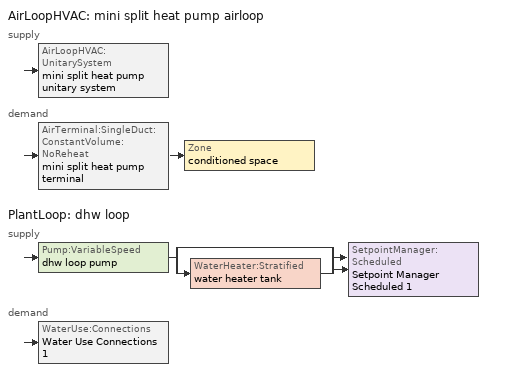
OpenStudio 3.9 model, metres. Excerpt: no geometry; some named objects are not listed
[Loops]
AirLoopHVAC 'mini split heat pump airloop'
 supply: AirLoopHVAC:UnitarySystem 'mini split heat pump unitary system'
 demand: AirTerminal:SingleDuct:ConstantVolume:NoReheat 'mini split heat pump terminal' > Zone 'conditioned space'
PlantLoop 'dhw loop'
 supply: Pump:VariableSpeed 'dhw loop pump' > split
  | bypass
  | WaterHeater:Stratified 'water heater tank'
  join > SetpointManager:Scheduled 'Setpoint Manager Scheduled 1'
 demand: WaterUse:Connections 'Water Use Connections 1'
[Sizing:Zone]
conditioned space: Zone Cooling Design Supply Air Temperature Input Method=SupplyAirTemperature; Zone Cooling Design Supply Air Temperature {C}=14; Zone Cooling Design Supply Air Temperature Difference {deltaC}=11.11; Zone Heating Design Supply Air Temperature Input Method=SupplyAirTemperature; Zone Heating Design Supply Air Temperature {C}=40; Zone Heating Design Supply Air Temperature Difference {deltaC}=11.11; Zone Cooling Design Supply Air Humidity Ratio {kg-H2O/kg-air}=0.0085; Zone Heating Design Supply Air Humidity Ratio {kg-H2O/kg-air}=0.008; Cooling Design Air Flow Method=DesignDay; Heating Design Air Flow Method=DesignDay; Account for Dedicated Outdoor Air System=No; Dedicated Outdoor Air System Control Strategy=NeutralSupplyAir; Dedicated Outdoor Air Low Setpoint Temperature for Design {C}=autosize; Dedicated Outdoor Air High Setpoint Temperature for Design {C}=autosize; Zone Load Sizing Method=Sensible Load Only No Latent Load; Zone Latent Cooling Design Supply Air Humidity Ratio Input Method=HumidityRatioDifference; Zone Cooling Design Supply Air Humidity Ratio Difference {kgWater/kgDryAir}=0.005; Zone Latent Heating Design Supply Air Humidity Ratio Input Method=HumidityRatioDifference; Zone Humidification Design Supply Air Humidity Ratio Difference {kgWater/kgDryAir}=0.005; Sizing Option=Coincident
[Zone equipment]
conditioned space: mini split heat pump terminal
[Coil:Cooling:DX:MultiSpeed]
mini split heat pump clg coil: Availability Schedule=Always On Discrete; Condenser Type=AirCooled; Minimum Outdoor Dry-Bulb Temperature for Compressor Operation {C}=-25; Apply Part Load Fraction to Speeds Greater than 1=No; Apply Latent Degradation to Speeds Greater than 1=No; Crankcase Heater Capacity {W}=50; Maximum Outdoor Dry-Bulb Temperature for Crankcase Heater Operation {C}=10; Basin Heater Capacity {W/K}=0; Basin Heater Setpoint Temperature {C}=2; Fuel Type=Electricity; Stage 1=Coil Cooling DX Multi Speed Stage Data 1; Stage 2=Coil Cooling DX Multi Speed Stage Data 2
[Coil:Cooling:DX:MultiSpeed:StageData] Rated Evaporator Fan Power Per Volume Flow Rate 2017 {W/(m3/s)}=773.3; Rated Evaporator Fan Power Per Volume Flow Rate 2023 {W/(m3/s)}=934.4; Nominal Time for Condensate Removal to Begin {s}=1000; Ratio of Initial Moisture Evaporation Rate and Steady State Latent Capacity=1.5; Maximum Cycling Rate {cycles/hr}=3; Latent Capacity Time Constant {s}=45; Rated Waste Heat Fraction of Power Input=0.2; Waste Heat Function of Temperature Curve=ConstantBiquadratic; Evaporative Condenser Effectiveness=0.9; Evaporative Condenser Air Flow Rate {m3/s}=autosize; Rated Evaporative Condenser Pump Power Consumption {W}=autosize
Name | Gross Rated Total Cooling Capacity {W} | Gross Rated Sensible Heat Ratio | Gross Rated Cooling COP {W/W} | Rated Air Flow Rate {m3/s} | Total Cooling Capacity Function of Temperature Curve | Total Cooling Capacity Function of Flow Fraction Curve | Energy Input Ratio Function of Temperature Curve | Energy Input Ratio Function of Flow Fraction Curve | Part Load Fraction Correlation Curve
Coil Cooling DX Multi Speed Stage Data 1 | 1453.31 | 0.805933 | 3.79972 | 0.0779846 | Cool-CAP-fT1 | Cool-CAP-fFF1 | Cool-EIR-fT1 | Cool-EIR-fFF1 | Cool-PLF-fPLR1
Coil Cooling DX Multi Speed Stage Data 2 | 5727.21 | 0.729645 | 2.89066 | 0.305822 | Cool-CAP-fT2 | Cool-CAP-fFF2 | Cool-EIR-fT2 | Cool-EIR-fFF2 | Cool-PLF-fPLR2
[Coil:Heating:DX:MultiSpeed]
mini split heat pump htg coil: Availability Schedule=Always On Discrete; Minimum Outdoor Dry-Bulb Temperature for Compressor Operation {C}=-28.8889; Crankcase Heater Capacity {W}=50; Maximum Outdoor Dry-Bulb Temperature for Crankcase Heater Operation {C}=10; Defrost Energy Input Ratio Function of Temperature Curve=Defrosteir; Maximum Outdoor Dry-Bulb Temperature for Defrost Operation {C}=4.44444; Defrost Strategy=ReverseCycle; Defrost Control=Timed; Defrost Time Period Fraction=0.058333; Resistive Defrost Heater Capacity {W}=autosize; Apply Part Load Fraction to Speeds Greater than 1=No; Fuel Type=Electricity; Region number for Calculating HSPF=4; Stage 1=Coil Heating DX Multi Speed Stage Data 1; Stage 2=Coil Heating DX Multi Speed Stage Data 2
[Coil:Heating:DX:MultiSpeed:StageData] Rated Supply Air Fan Power Per Volume Flow Rate 2017 {W/(m3/s)}=773.3; Rated Supply Air Fan Power Per Volume Flow Rate 2023 {W/(m3/s)}=934.4; Rated Waste Heat Fraction of Power Input=0.2; Waste Heat Function of Temperature Curve=ConstantBiquadratic 1
Name | Gross Rated Heating Capacity {W} | Gross Rated Heating COP {W/W} | Rated Air Flow Rate {m3/s} | Heating Capacity Function of Temperature Curve | Heating Capacity Function of Flow Fraction Curve | Energy Input Ratio Function of Temperature Curve | Energy Input Ratio Function of Flow Fraction Curve | Part Load Fraction Correlation Curve
Coil Heating DX Multi Speed Stage Data 1 | 1767.23 | 4.40929 | 0.0949102 | Heat-CAP-fT1 | Heat-CAP-fFF1 | Heat-EIR-fT1 | Heat-EIR-fFF1 | Heat-PLF-fPLR1
Coil Heating DX Multi Speed Stage Data 2 | 6960.52 | 3.08289 | 0.376628 | Heat-CAP-fT2 | Heat-CAP-fFF2 | Heat-EIR-fT2 | Heat-EIR-fFF2 | Heat-PLF-fPLR2
[Coil:Heating:Electric]
mini split heat pump backup htg coil: Availability Schedule=Always On Discrete; Efficiency=1; Nominal Capacity {W}=5228.39
[Fan:SystemModel]
water heater fan: Availability Schedule=Always On Discrete; Design Maximum Air Flow Rate {m3/s}=0.0854225; Speed Control Method=Discrete; Electric Power Minimum Flow Rate Fraction=0.2; Design Pressure Rise {Pa}=500; Motor Efficiency=1; Motor In Air Stream Fraction=1; Design Electric Power Consumption {W}=autosize; Design Power Sizing Method=PowerPerFlow; Electric Power Per Unit Flow Rate {W/(m3/s)}=97.8923; Electric Power Per Unit Flow Rate Per Unit Pressure {W-s/m3-Pa}=1.66667; Fan Total Efficiency=0.7; Motor Loss Radiative Fraction=0
[EnergyManagementSystem:Sensor]
Name | Output Variable or Output Meter Index Key | Output Variable or Output Meter
mini_split_heat_pump_clg_coil_s | mini split heat pump clg coil | Cooling Coil Total Cooling Energy
mini_split_heat_pump_htg_coil_s | mini split heat pump htg coil | Heating Coil Heating Energy
mini_split_heat_pump_backup_htg_coil_s | mini split heat pump backup htg coil | Heating Coil Heating Energy
water_heater_tl | water heater tank | Water Heater Heat Loss Rate
water_heater_sens_cool | water heater coil | Cooling Coil Sensible Cooling Rate
water_heater_lat_cool | water heater coil | Cooling Coil Latent Cooling Rate
water_heater_fan_pwr; water_heater_fan_energy | water heater fan | Fan Electricity Rate
water_heater_tank_energy | water heater tank | Water Heater Electricity Rate
water_heater_coil_energy | water heater coil | Cooling Coil Water Heating Electricity Rate
water_heater_tank_on_cycle_parasitic | water heater tank | Water Heater On Cycle Parasitic Electricity Rate
water_heater_tank_off_cycle_parasitic | water heater tank | Water Heater Off Cycle Parasitic Electricity Rate
fridge_tin_s; tin_s; tin_s_1 | conditioned space | Zone Mean Air Temperature
win_s | conditioned space | Zone Air Humidity Ratio
tout_s | conditioned space | Zone Outdoor Air Drybulb Temperature
conditioned_space_htg_unmet_s | conditioned space | Zone Heating Setpoint Not Met Time
conditioned_space_clg_unmet_s | conditioned space | Zone Cooling Setpoint Not Met Time
im_ig | furniture mass conditioned space 1 | Surface Inside Face Internal Gains Radiation Heat Gain Energy
im_sol | furniture mass conditioned space 1 | Surface Inside Face Solar Radiation Heat Gain Energy
im_lgt | furniture mass conditioned space 1 | Surface Inside Face Lights Radiation Heat Gain Energy
im_surf | furniture mass conditioned space 1 | Surface Inside Face Net Surface Thermal Radiation Heat Gain Energy
im_conv_1 | partition wall mass | Surface Inside Face Convection Heat Gain Energy
im_ig_1 | partition wall mass | Surface Inside Face Internal Gains Radiation Heat Gain Energy
im_sol_1 | partition wall mass | Surface Inside Face Solar Radiation Heat Gain Energy
im_lgt_1 | partition wall mass | Surface Inside Face Lights Radiation Heat Gain Energy
im_surf_1 | partition wall mass | Surface Inside Face Net Surface Thermal Radiation Heat Gain Energy
airflow_gain | infil flow | Infiltration Sensible Heat Gain Energy
airflow_loss | infil flow | Infiltration Sensible Heat Loss Energy
airflow_gain_1 | natural vent flow | Infiltration Sensible Heat Gain Energy
airflow_loss_1 | natural vent flow | Infiltration Sensible Heat Loss Energy
airflow_gain_2 | whole house fan flow | Infiltration Sensible Heat Gain Energy
airflow_loss_2 | whole house fan flow | Infiltration Sensible Heat Loss Energy
mv_conv | mech vent bath fan 0 | Electric Equipment Convective Heating Energy
mv_rad | mech vent bath fan 0 | Electric Equipment Radiant Heating Energy
mv_conv_1 | mech vent house fan | Electric Equipment Convective Heating Energy
mv_rad_1 | mech vent house fan | Electric Equipment Radiant Heating Energy
mv_conv_2 | mech vent house fan cfis | Electric Equipment Convective Heating Energy
mv_rad_2 | mech vent house fan cfis | Electric Equipment Radiant Heating Energy
mv_conv_3 | mech vent range fan 0 | Electric Equipment Convective Heating Energy
mv_rad_3 | mech vent range fan 0 | Electric Equipment Radiant Heating Energy
mv_conv_4 | mech vent house fan latent load | Other Equipment Convective Heating Energy
mv_rad_4 | mech vent house fan latent load | Other Equipment Radiant Heating Energy
mv_conv_5 | mech vent house fan sensible load | Other Equipment Convective Heating Energy
mv_rad_5 | mech vent house fan sensible load | Other Equipment Radiant Heating Energy
ig_lgt_conv | interior lighting | Lights Convective Heating Energy
ig_lgt_rad | interior lighting | Lights Radiant Heating Energy
ig_lgt_vis | interior lighting | Lights Visible Radiation Heating Energy
ig_ee_conv | clothes dryer | Electric Equipment Convective Heating Energy
ig_ee_rad | clothes dryer | Electric Equipment Radiant Heating Energy
ig_ee_conv_1 | clothes washer | Electric Equipment Convective Heating Energy
ig_ee_rad_1 | clothes washer | Electric Equipment Radiant Heating Energy
ig_ee_conv_2 | cooking range | Electric Equipment Convective Heating Energy
ig_ee_rad_2 | cooking range | Electric Equipment Radiant Heating Energy
ig_ee_conv_3 | dishwasher | Electric Equipment Convective Heating Energy
ig_ee_rad_3 | dishwasher | Electric Equipment Radiant Heating Energy
ig_ee_conv_4 | fridge | Electric Equipment Convective Heating Energy
ig_ee_rad_4 | fridge | Electric Equipment Radiant Heating Energy
ig_ee_conv_5 | misc plug loads | Electric Equipment Convective Heating Energy
ig_ee_rad_5 | misc plug loads | Electric Equipment Radiant Heating Energy
ig_ee_conv_6 | misc tv | Electric Equipment Convective Heating Energy
ig_ee_rad_6 | misc tv | Electric Equipment Radiant Heating Energy
ig_ee_conv_7 | whole house fan | Electric Equipment Convective Heating Energy
ig_ee_rad_7 | whole house fan | Electric Equipment Radiant Heating Energy
ig_oe_conv | clothes dryer 1 | Other Equipment Convective Heating Energy
ig_oe_rad | clothes dryer 1 | Other Equipment Radiant Heating Energy
ig_oe_conv_1 | cooking range 1 | Other Equipment Convective Heating Energy
ig_oe_rad_1 | cooking range 1 | Other Equipment Radiant Heating Energy
ig_oe_conv_2 | general water use latent | Other Equipment Convective Heating Energy
ig_oe_rad_2 | general water use latent | Other Equipment Radiant Heating Energy
[AirLoopHVAC:UnitarySystem]
mini split heat pump unitary system: Control Type=Load; Controlling Zone or Thermostat Location=conditioned space; Dehumidification Control Type=None; Availability Schedule=Always On Discrete; Supply Fan=mini split heat pump supply fan; Fan Placement=BlowThrough; Supply Air Fan Operating Mode Schedule=mini split heat pump auto fan schedule; Heating Coil=mini split heat pump htg coil; DX Heating Coil Sizing Ratio=1; Cooling Coil=mini split heat pump clg coil; Use DOAS DX Cooling Coil=No; DOAS DX Cooling Coil Leaving Minimum Air Temperature {C}=2; Latent Load Control=SensibleOnlyLoadControl; Supplemental Heating Coil=mini split heat pump backup htg coil; Supply Air Flow Rate Method During Cooling Operation=SupplyAirFlowRate; Supply Air Flow Rate During Cooling Operation {m3/s}=0.305822; Supply Air Flow Rate Method During Heating Operation=SupplyAirFlowRate; Supply Air Flow Rate During Heating Operation {m3/s}=0.305822; Supply Air Flow Rate Method When No Cooling or Heating is Required=SupplyAirFlowRate; Supply Air Flow Rate When No Cooling or Heating is Required {m3/s}=0; No Load Supply Air Flow Rate Control Set To Low Speed=Yes; Maximum Supply Air Temperature {C}=93.3333; Maximum Outdoor Dry-Bulb Temperature for Supplemental Heater Operation {C}=4.44444; Ancilliary On-Cycle Electric Power {W}=0; Ancilliary Off-Cycle Electric Power {W}=0; Design Specification Multispeed Object=Unitary System Performance Multispeed 1
[UnitarySystemPerformance:Multispeed]
Unitary System Performance Multispeed 1: Single Mode Operation=No; No Load Supply Air Flow Rate Ratio=1; Heating Speed Supply Air Flow Ratio 1=0.310345; Cooling Speed Supply Air Flow Ratio 1=0.255; Heating Speed Supply Air Flow Ratio 2=1.23153; Cooling Speed Supply Air Flow Ratio 2=1
[AirLoopHVAC]
mini split heat pump airloop: Availability Schedule=Always On Discrete; Design Supply Air Flow Rate {m3/s}=0.305822; Design Return Air Flow Fraction of Supply Air Flow=1
[Sizing:System]
mini split heat pump airloop: Central Heating Maximum System Air Flow Ratio=0.3; Preheat Design Temperature {C}=7; Preheat Design Humidity Ratio {kg-H2O/kg-Air}=0.008; Precool Design Temperature {C}=12.8; Precool Design Humidity Ratio {kg-H2O/kg-Air}=0.008; Central Cooling Design Supply Air Temperature {C}=12.8; Central Heating Design Supply Air Temperature {C}=16.7; 100% Outdoor Air in Cooling=Yes; 100% Outdoor Air in Heating=Yes; Central Cooling Design Supply Air Humidity Ratio {kg-H2O/kg-Air}=0.0085; Zone Maximum Outdoor Air Fraction=1; Cooling Supply Air Flow Rate Per Floor Area {m3/s-m2}=0.00996765; Cooling Fraction of Autosized Cooling Supply Air Flow Rate=1; Cooling Supply Air Flow Rate Per Unit Cooling Capacity {m3/s-W}=3.94755e-05; Heating Supply Air Flow Rate Per Floor Area {m3/s-m2}=0.00996765; Heating Fraction of Autosized Heating Supply Air Flow Rate=1; Heating Fraction of Autosized Cooling Supply Air Flow Rate=1; Heating Supply Air Flow Rate Per Unit Heating Capacity {m3/s-W}=3.15882e-05; Cooling Design Capacity Method=CoolingDesignCapacity; Cooling Design Capacity {W}=autosize; Cooling Design Capacity Per Floor Area {W/m2}=234.7; Fraction of Autosized Cooling Design Capacity=1; Heating Design Capacity Method=HeatingDesignCapacity; Heating Design Capacity {W}=autosize; Heating Design Capacity Per Floor Area {W/m2}=157; Fraction of Autosized Heating Design Capacity=1; Central Cooling Capacity Control Method=OnOff; Occupant Diversity=autosize
[AirTerminal:SingleDuct:ConstantVolume:NoReheat]
mini split heat pump terminal: Availability Schedule=Always On Discrete; Maximum Air Flow Rate {m3/s}=0.305822
[PlantLoop]
dhw loop: Fluid Type=Water; Glycol Concentration=0; Maximum Loop Flow Rate {m3/s}=0.01; Plant Loop Volume {m3}=0.003; Load Distribution Scheme=Optimal
[Sizing:Plant]
dhw loop: Loop Type=Heating; Design Loop Exit Temperature {C}=51.6667; Loop Design Temperature Difference {deltaC}=5.55556; Sizing Option=NonCoincident; Zone Timesteps in Averaging Window=1; Coincident Sizing Factor Mode=None
[Pump:VariableSpeed]
dhw loop pump: Rated Flow Rate {m3/s}=0.01; Rated Pump Head {Pa}=1; Rated Power Consumption {W}=0; Motor Efficiency=0.85; Fraction of Motor Inefficiencies to Fluid Stream=0; Coefficient 1 of the Part Load Performance Curve=0; Coefficient 2 of the Part Load Performance Curve=1; Coefficient 3 of the Part Load Performance Curve=0; Coefficient 4 of the Part Load Performance Curve=0; Minimum Flow Rate {m3/s}=0; Pump Control Type=Intermittent; Skin Loss Radiative Fraction=0.5; Design Power Sizing Method=PowerPerFlowPerPressure; Design Electric Power per Unit Flow Rate {W/(m3/s)}=348701.1; Design Shaft Power per Unit Flow Rate per Unit Head {W-s/m3-Pa}=1.28205; Design Minimum Flow Rate Fraction=0
[SetpointManager:Scheduled]
Setpoint Manager Scheduled 1: Control Variable=Temperature; Schedule=dhw temp
[Coil:WaterHeating:AirToWaterHeatPump:Wrapped]
water heater coil: Rated Heating Capacity {W}=2110.99; Rated COP {W/W}=4.222255; Rated Sensible Heat Ratio=0.88; Rated Evaporator Inlet Air Dry-Bulb Temperature {C}=19.7222; Rated Evaporator Inlet Air Wet-Bulb Temperature {C}=13.561; Rated Condenser Water Temperature {C}=48.89; Rated Evaporator Air Flow Rate {m3/s}=0.0854225; Evaporator Fan Power Included in Rated COP=Yes; Crankcase Heater Capacity {W}=0; Maximum Ambient Temperature for Crankcase Heater Operation {C}=0; Evaporator Air Temperature Type for Curve Objects=WetBulbTemperature; Heating Capacity Function of Temperature Curve=HPWH-Cap-fT; Heating Capacity Function of Air Flow Fraction Curve=HPWH-Htg-Cap-FF; Heating COP Function of Temperature Curve=HPWH-COP-fT; Heating COP Function of Air Flow Fraction Curve=HPWH-Htg-COP-FF; Part Load Fraction Correlation Curve=HPWH-COP-fPLR
[WaterHeater:Stratified]
water heater tank: Tank Volume {m3}=0.224853; Tank Height {m}=1.3343; Tank Shape=VerticalCylinder; Maximum Temperature Limit {C}=90; Heater Priority Control=MasterSlave; Heater 1 Setpoint Temperature Schedule=water heater TopElementSetpoint; Heater 1 Deadband Temperature Difference {deltaC}=18.5; Heater 1 Capacity {W}=4500.11; Heater 1 Height {m}=1.05632; Heater 2 Setpoint Temperature Schedule=water heater BottomElementSetpoint; Heater 2 Deadband Temperature Difference {deltaC}=3.89; Heater 2 Capacity {W}=4500.11; Heater 2 Height {m}=0.277979; Heater Fuel Type=Electricity; Heater Thermal Efficiency=1; Off Cycle Parasitic Fuel Consumption Rate {W}=3; Off Cycle Parasitic Fuel Type=Electricity; Off Cycle Parasitic Heat Fraction to Tank=0; Off Cycle Parasitic Height {m}=0; On Cycle Parasitic Fuel Consumption Rate {W}=3; On Cycle Parasitic Fuel Type=Electricity; On Cycle Parasitic Heat Fraction to Tank=0; On Cycle Parasitic Height {m}=0; Ambient Temperature Indicator=Schedule; Ambient Temperature Schedule=water heater Tamb act; Uniform Skin Loss Coefficient per Unit Area to Ambient Temperature {W/m2-K}=0.925959; Skin Loss Fraction to Zone=1; Off Cycle Flue Loss Coefficient to Ambient Temperature {W/K}=0; Off Cycle Flue Loss Fraction to Zone=1; Use Side Effectiveness=1; Use Side Inlet Height {m}=0; Use Side Outlet Height {m}=autocalculate; Source Side Effectiveness=1; Source Side Inlet Height {m}=0; Source Side Outlet Height {m}=0; Inlet Mode=Fixed; Use Side Design Flow Rate {m3/s}=0.00374132; Source Side Design Flow Rate {m3/s}=0; Indirect Water Heating Recovery Time {hr}=1.5; Number of Nodes=6; Additional Destratification Conductivity {W/m-K}=0; Node 1 Additional Loss Coefficient {W/m2-K}=0; Node 2 Additional Loss Coefficient {W/m2-K}=0; Node 3 Additional Loss Coefficient {W/m2-K}=0; Node 4 Additional Loss Coefficient {W/m2-K}=0; Node 5 Additional Loss Coefficient {W/m2-K}=0; Node 6 Additional Loss Coefficient {W/m2-K}=0; Node 7 Additional Loss Coefficient {W/m2-K}=0; Node 8 Additional Loss Coefficient {W/m2-K}=0; Node 9 Additional Loss Coefficient {W/m2-K}=0; Node 10 Additional Loss Coefficient {W/m2-K}=0; Node 11 Additional Loss Coefficient {W/m2-K}=0; Node 12 Additional Loss Coefficient {W/m2-K}=0
[WaterHeater:Sizing]
water heater tank: Design Mode=PeakDraw; Time Storage Can Meet Peak Draw {hr}=0.538503; Time for Tank Recovery {hr}=0; Nominal Tank Volume for Autosizing Plant Connections {m3}=1
[WaterHeater:HeatPump:WrappedCondenser]
water heater hpwh: Compressor Setpoint Temperature Schedule=water heater setpoint; Dead Band Temperature Difference {deltaC}=3.89; Condenser Bottom Location {m}=0.0555958; Condenser Top Location {m}=0.722746; Evaporator Air Flow Rate {m3/s}=0.0854225; Inlet Air Configuration=Schedule; Inlet Air Temperature Schedule=water heater Tamb act; Inlet Air Humidity Schedule=water heater RHamb act; Tank=water heater tank; DX Coil=water heater coil; Minimum Inlet Air Temperature for Compressor Operation {C}=5.55556; Maximum Inlet Air Temperature for Compressor Operation {C}=48.8889; Compressor Location=Schedule; Compressor Ambient Temperature Schedule=water heater Tamb act; Fan=water heater fan; Fan Placement=DrawThrough; On Cycle Parasitic Electric Load {W}=0; Off Cycle Parasitic Electric Load {W}=0; Parasitic Heat Rejection Location=Outdoors; Inlet Air Mixer Schedule=Always On Discrete; Tank Element Control Logic=MutuallyExclusive; Control Sensor 1 Height In Stratified Tank {m}=1.05632; Control Sensor 1 Weight=0.75; Control Sensor 2 Height In Stratified Tank {m}=0.389171
[EnergyManagementSystem:Actuator] Actuated Component Type=Schedule:Constant; Actuated Component Control Type=Schedule Value
Name | Actuated Component
water_heater_Tamb_act | water heater Tamb act
water_heater_RHamb_act | water heater RHamb act
[WaterUse:Connections]
Water Use Connections 1: Drain Water Heat Exchanger Type=None; Drain Water Heat Exchanger Destination=Plant; Water Use Equipment Name 1=dhw fixtures; Water Use Equipment Name 2=dhw distribution waste; Water Use Equipment Name 3=clothes washer; Water Use Equipment Name 4=dishwasher
[ElectricEquipment:Definition] Design Level Calculation Method=EquipmentLevel
Name | Design Level {W} | Fraction Latent | Fraction Radiant | Fraction Lost
clothes washer | 613.018 | 0.03 | 0.162 | 0.7
dishwasher | 544.048 | 0.3 | 0.18 | 0.4
[WaterUse:Equipment:Definition]
Name | Peak Flow Rate {m3/s} | Target Temperature Schedule
dhw fixtures | 2.98619e-05 | mixed water temperature schedule
dhw distribution waste | 1.07335e-05 | mixed water temperature schedule
clothes washer | 1.30368e-05
dishwasher | 8.54729e-06
[Table:Lookup]
Cool-CAP-fT1: None, 1, 0, Dimensionless, 1.18721, 1.12923, 1.08523, 1.05074, 1.02358, 1.00116, 0.982348, 0.963595, 1.30488, 1.21601, 1.15002, 1.09909, 1.05944, 1.02701, 1, 0.973247, 1.80481, 1.68219, 1.59203, 1.52293, 1.46942, 1.42584, 1.38965, 1.35391
Cool-EIR-fT1: None, 1, 0, Dimensionless, 0.409926, 0.514609, 0.617347, 0.71694, 0.81173, 0.904756, 0.996522, 1.10436, 0.493066, 0.57856, 0.664053, 0.749546, 0.833031, 0.916515, 1, 1.09916, 0.221477, 0.2687, 0.330329, 0.397173, 0.463975, 0.531021, 0.597866, 0.676827
Cool-CAP-fT2: None, 1, 0, Dimensionless, 1.00321, 0.996251, 0.991383, 0.987906, 0.985512, 0.983714, 0.982348, 0.981164, 1.10265, 1.07308, 1.05078, 1.03336, 1.02017, 1.00923, 1, 0.990993, 1.5251, 1.48445, 1.45463, 1.43186, 1.41494, 1.40113, 1.38965, 1.37859
Cool-EIR-fT2: None, 1, 0, Dimensionless, 0.426796, 0.530668, 0.632581, 0.731219, 0.821263, 0.909537, 0.996522, 1.09589, 0.513358, 0.597064, 0.680769, 0.764475, 0.842983, 0.921492, 1, 1.09073, 0.230591, 0.277055, 0.338325, 0.405083, 0.469246, 0.533657, 0.597866, 0.671634
Heat-CAP-fT1: None, 1, 0, Dimensionless, 0.642619, 0.663735, 0.687196, 0.713373, 0.742727, 0.775832, 0.81341, 0.854918, 0.902573, 0.957803, 1.02252, 1.07815, 1.14183, 0.61119, 0.633389, 0.657884, 0.685052, 0.715355, 0.749369, 0.787821, 0.830141, 0.878578, 0.93456, 1, 1.05615, 1.12035, 0.57976, 0.603042, 0.628572, 0.656731, 0.687983, 0.722907, 0.762231, 0.805364, 0.854582, 0.911317, 0.977482, 1.03415, 1.09886
Heat-EIR-fT1: None, 1, 0, Dimensionless, 1.61192, 1.53523, 1.45876, 1.38256, 1.30674, 1.23141, 1.15677, 1.0854, 1.01524, 0.946764, 0.88061, 0.833513, 0.78845, 1.86147, 1.77421, 1.68694, 1.59968, 1.51241, 1.42515, 1.33788, 1.25341, 1.16894, 1.08447, 1, 0.937352, 0.874703, 2.14496, 2.04651, 1.94787, 1.84897, 1.74973, 1.65003, 1.54966, 1.45164, 1.3524, 1.25144, 1.14801, 1.06916, 0.988017
Heat-CAP-fT2: None, 1, 0, Dimensionless, 0.417311, 0.496895, 0.58779, 0.692672, 0.788224, 0.897156, 1.02252, 1.20943, 0.396901, 0.475945, 0.566386, 0.67088, 0.766163, 0.874855, 1, 1.18667, 0.376491, 0.454995, 0.544982, 0.649089, 0.744103, 0.852554, 0.977482, 1.16391
Heat-EIR-fT2: None, 1, 0, Dimensionless, 1.31023, 1.22584, 1.14254, 1.06095, 0.998039, 0.937588, 0.88061, 0.815771, 1.51307, 1.41773, 1.3224, 1.22706, 1.15138, 1.07569, 1, 0.905013, 1.7435, 1.63729, 1.53011, 1.4213, 1.33308, 1.24237, 1.14801, 1.02225
[Curve:Quadratic] Coefficient3 x**2=0; Minimum Value of x=0
Name | Coefficient1 Constant | Coefficient2 x | Maximum Value of x | Minimum Curve Output | Maximum Curve Output
Cool-CAP-fFF1; Cool-EIR-fFF1; Cool-CAP-fFF2; Cool-EIR-fFF2; Heat-CAP-fFF1; Heat-EIR-fFF1; Heat-CAP-fFF2; Heat-EIR-fFF2 | 1 | 0 | 2 | 0 | 2
Cool-PLF-fPLR1; Cool-PLF-fPLR2; Heat-PLF-fPLR1; Heat-PLF-fPLR2 | 0.75 | 0.25 | 1 | 0.7 | 1
[Schedule:Constant]
Name | Value
Always On Discrete | 1
mini split heat pump auto fan schedule; water heater TopElementSetpoint; water heater BottomElementSetpoint | 0
dhw temp; water heater setpoint | 51.6667
water heater Tamb act | 23
water heater RHamb act | 0.5
mixed water temperature schedule | 40.5556
[Curve:Biquadratic]
Name | Coefficient1 Constant | Coefficient2 x | Coefficient3 x**2 | Coefficient4 y | Coefficient5 y**2 | Coefficient6 x*y | Minimum Value of x | Maximum Value of x | Minimum Value of y | Maximum Value of y
ConstantBiquadratic; ConstantBiquadratic 1 | 1 | 0 | 0 | 0 | 0 | 0 | 0 | 1 | 0 | 1
Defrosteir | 0.1528 | 0 | 0 | 0 | 0 | 0 | -100 | 100 | -100 | 100
HPWH-Cap-fT | 0.563 | 0.0437 | 3.9e-05 | 0.0055 | -0.000148 | -0.000145 | 0 | 100 | 0 | 100
HPWH-COP-fT | 1.1332 | 0.063 | -9.79e-05 | -0.00972 | -2.14e-05 | -0.000686 | 0 | 100 | 0 | 100
[Curve:Cubic] Coefficient1 Constant=1; Coefficient2 x=0; Coefficient3 x**2=0; Coefficient4 x**3=0; Minimum Value of x=0
Name | Maximum Value of x
HPWH-Htg-Cap-FF; HPWH-Htg-COP-FF | 100
HPWH-COP-fPLR | 1
[Schedule:File]
dishwasher: External File=External File 1; Column Number=7; Rows to Skip at Top=1; Number of Hours of Data=8760; Interpolate to Timestep=Yes; Minutes per Item=15; Translate File With Relative Path=Yes
